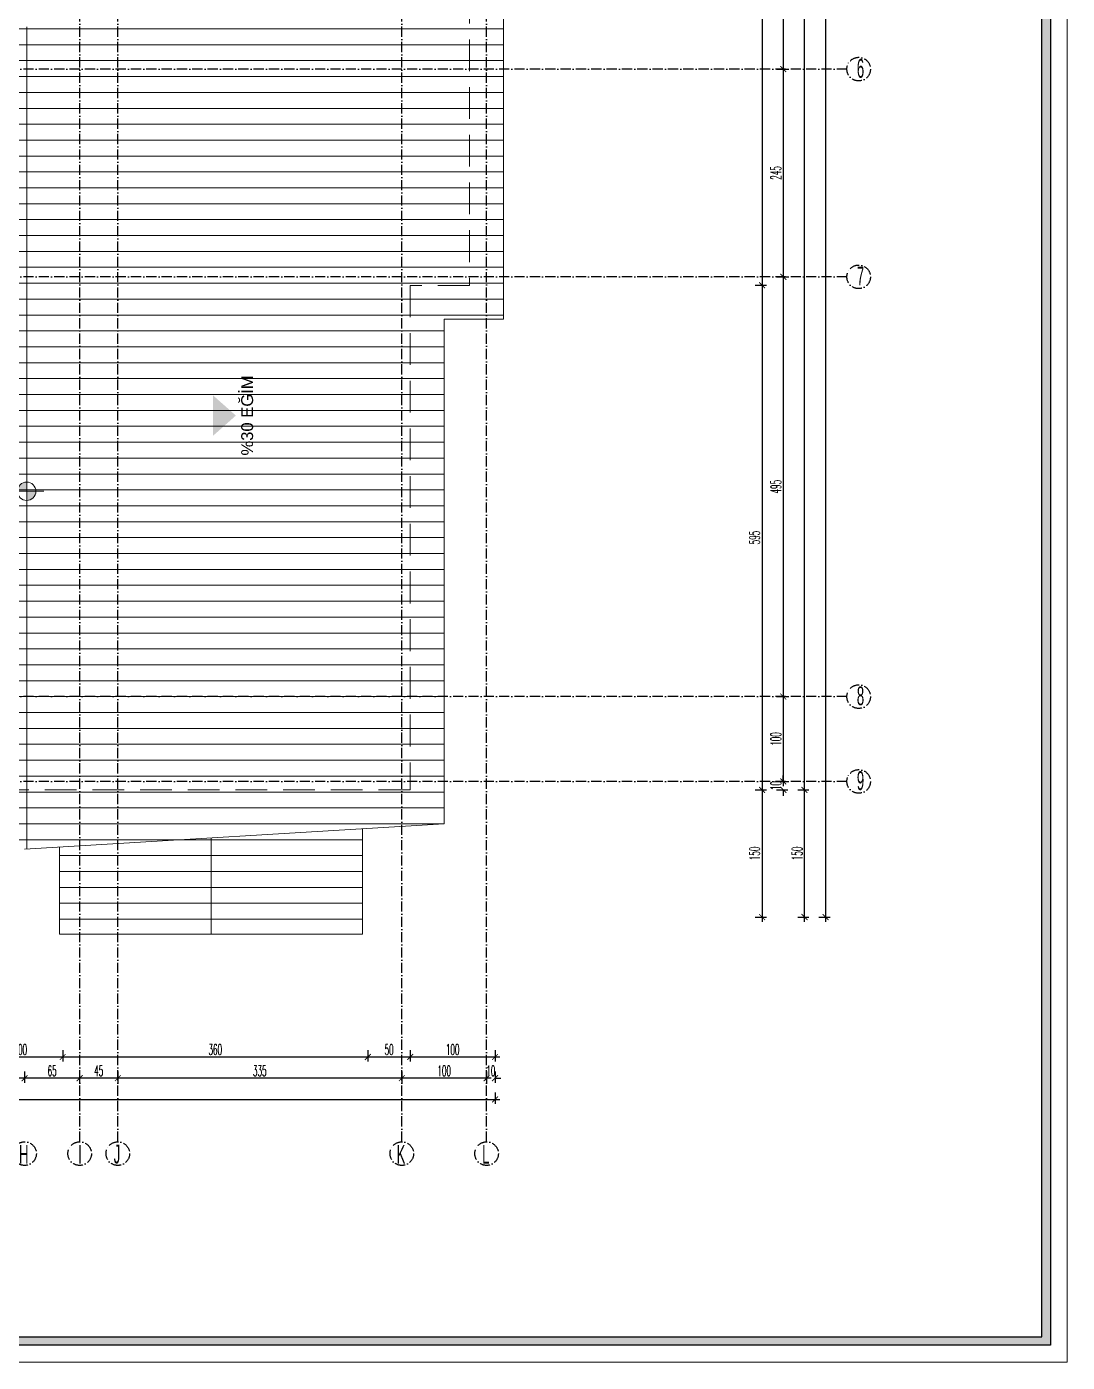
# Model space of a CAD drawing. Extents: x 775040 to 808375, y 4159409 to 4163651.
# Drawn here: x 789150 to 790378, y 4159409 to 4160984 of the extents above; entities that cross this region are included whole.
import ezdxf
from ezdxf.enums import TextEntityAlignment as Align

# ---------------------------------------------------------------- set-up
doc = ezdxf.new("R2010")
doc.units = 0
doc.header["$MEASUREMENT"] = 0
doc.header["$PDMODE"] = 3
for name, pattern in [('ACAD_ISO10W100', [18, 12, -3, 0, -3]), ('DUZ', [500, 500]), ('HIDDEN', [0.375, 0.25, -0.125])]:
    doc.linetypes.add(name, pattern=pattern)
doc.layers.get('0').update_dxf_attribs({"linetype": 'DUZ'})
for name, color, linetype, lineweight in [('KALIN', 30, 'Continuous', 18), ('yazı1', 53, 'Continuous', 15), ('Z_aks', 2, 'ACAD_ISO10W100', 30), ('Z_antet', 31, 'Continuous', 30), ('Z_dış ölçü', 115, 'Continuous', 25), ('Z_g4', 4, 'Continuous', 15), ('Z_g6', 6, 'Continuous', 20), ('Z_tarama', 8, 'Continuous', 5), ('Z_yazı', 4, 'Continuous', 20), ('Z_zemin kat emsal', 1, 'Continuous', 9)]:
    doc.layers.add(name, color=color, linetype=linetype, lineweight=lineweight)
doc.styles.add('ARIAL', font='ariblk.ttf', dxfattribs={"height": 1})
doc.styles.add('OLCUIC', font='ROMANS.SHX', dxfattribs={"width": 0.5})
doc.styles.add('SIMPLEX', font='arial.ttf', dxfattribs={"width": 0.5})
doc.dimstyles.new('ölçü 50', dxfattribs={"dimtxt": 12.5, "dimasz": 7, "dimexe": 5.3, "dimexo": 5, "dimgap": 2.5, "dimtad": 1, "dimdec": 0, "dimzin": 9, "dimdsep": 46, "dimtxsty": 'OLCUIC', "dimblk1": 'ARCHTICK', "dimblk2": 'ARCHTICK', "dimsah": 1, "dimcen": 0, "dimdle": 5.5, "dimadec": 0, "dimazin": 0, "dimtfac": 1, "dimtdec": 0, "dimtix": 1, "dimtofl": 0, "dimtmove": 1, "dimatfit": 3, "dimldrblk": 'ARCHTICK', "dimfxl": 0, "dimtolj": 1, "dimtzin": 0, "dimarcsym": 0})

# ---------------------------------------------------------------- blocks, each defined once
blk = doc.blocks.new('_ARCHTICK')
at = {"color": 0, "linetype": 'ByBlock', "const_width": 0.15}
blk.add_lwpolyline([(-0.5, -0.5), (0.5, 0.5)], dxfattribs=at)
blk = doc.blocks.new('*D907')
at = {"layer": 'Defpoints', "color": 0, "linetype": 'Continuous', "transparency": 16777216}
for p in [(789092.6, 4159795.1), (789192.6, 4159793.8), (789192.6, 4159768.8)]:
    blk.add_point(p, dxfattribs=at)
at = {"layer": 'Z_dış ölçü', "color": 0, "linetype": 'Continuous', "lineweight": -2, "transparency": 16777216}
for p, q in [((789087.1, 4159768.8), (789198.1, 4159768.8)), ((789092.6, 4159776.8), (789092.6, 4159763.5)), ((789192.6, 4159776.8), (789192.6, 4159763.5))]:
    blk.add_line(p, q, dxfattribs=at)
at = {"layer": 'Z_dış ölçü', "color": 0, "linetype": 'Continuous', "lineweight": -2, "transparency": 16777216, "xscale": 7, "yscale": 7, "zscale": 7, "rotation": 180}
blk.add_blockref('_ARCHTICK', (789092.6, 4159768.8), dxfattribs=at)
at = {"layer": 'Z_dış ölçü', "color": 0, "linetype": 'Continuous', "lineweight": -2, "transparency": 16777216, "xscale": 7, "yscale": 7, "zscale": 7}
blk.add_blockref('_ARCHTICK', (789192.6, 4159768.8), dxfattribs=at)
at = {"layer": 'Z_dış ölçü', "color": 0, "linetype": 'Continuous', "transparency": 16777216, "insert": (789142.6, 4159777.5), "char_height": 12.5, "attachment_point": 5, "style": 'OLCUIC'}
blk.add_mtext('\\A1;100', dxfattribs=at)
blk = doc.blocks.new('*D908')
at = {"layer": 'Defpoints', "color": 0, "linetype": 'Continuous', "transparency": 16777216}
for p in [(789192.6, 4159793.8), (789552.6, 4159793.8), (789552.6, 4159768.8)]:
    blk.add_point(p, dxfattribs=at)
at = {"layer": 'Z_dış ölçü', "color": 0, "linetype": 'Continuous', "lineweight": -2, "transparency": 16777216}
for p, q in [((789187.1, 4159768.8), (789558.1, 4159768.8)), ((789192.6, 4159776.8), (789192.6, 4159763.5)), ((789552.6, 4159776.8), (789552.6, 4159763.5))]:
    blk.add_line(p, q, dxfattribs=at)
at = {"layer": 'Z_dış ölçü', "color": 0, "linetype": 'Continuous', "lineweight": -2, "transparency": 16777216, "xscale": 7, "yscale": 7, "zscale": 7, "rotation": 180}
blk.add_blockref('_ARCHTICK', (789192.6, 4159768.8), dxfattribs=at)
at = {"layer": 'Z_dış ölçü', "color": 0, "linetype": 'Continuous', "lineweight": -2, "transparency": 16777216, "xscale": 7, "yscale": 7, "zscale": 7}
blk.add_blockref('_ARCHTICK', (789552.6, 4159768.8), dxfattribs=at)
at = {"layer": 'Z_dış ölçü', "color": 0, "linetype": 'Continuous', "transparency": 16777216, "insert": (789372.6, 4159777.5), "char_height": 12.5, "attachment_point": 5, "style": 'OLCUIC'}
blk.add_mtext('\\A1;360', dxfattribs=at)
blk = doc.blocks.new('*D909')
at = {"layer": 'Defpoints', "color": 0, "linetype": 'Continuous', "transparency": 16777216}
for p in [(789552.6, 4159793.8), (789602.6, 4159793.8), (789602.6, 4159768.8)]:
    blk.add_point(p, dxfattribs=at)
at = {"layer": 'Z_dış ölçü', "color": 0, "linetype": 'Continuous', "lineweight": -2, "transparency": 16777216}
for p, q in [((789547.1, 4159768.8), (789608.1, 4159768.8)), ((789552.6, 4159776.8), (789552.6, 4159763.5)), ((789602.6, 4159776.8), (789602.6, 4159763.5))]:
    blk.add_line(p, q, dxfattribs=at)
at = {"layer": 'Z_dış ölçü', "color": 0, "linetype": 'Continuous', "lineweight": -2, "transparency": 16777216, "xscale": 7, "yscale": 7, "zscale": 7, "rotation": 180}
blk.add_blockref('_ARCHTICK', (789552.6, 4159768.8), dxfattribs=at)
at = {"layer": 'Z_dış ölçü', "color": 0, "linetype": 'Continuous', "lineweight": -2, "transparency": 16777216, "xscale": 7, "yscale": 7, "zscale": 7}
blk.add_blockref('_ARCHTICK', (789602.6, 4159768.8), dxfattribs=at)
at = {"layer": 'Z_dış ölçü', "color": 0, "linetype": 'Continuous', "transparency": 16777216, "insert": (789577.6, 4159777.5), "char_height": 12.5, "attachment_point": 5, "style": 'OLCUIC'}
blk.add_mtext('\\A1;50', dxfattribs=at)
blk = doc.blocks.new('*D910')
at = {"layer": 'Defpoints', "color": 0, "linetype": 'Continuous', "transparency": 16777216}
for p in [(789602.6, 4159793.8), (789702.6, 4159793.8), (789702.6, 4159768.8)]:
    blk.add_point(p, dxfattribs=at)
at = {"layer": 'Z_dış ölçü', "color": 0, "linetype": 'Continuous', "lineweight": -2, "transparency": 16777216}
for p, q in [((789597.1, 4159768.8), (789708.1, 4159768.8)), ((789602.6, 4159776.8), (789602.6, 4159763.5)), ((789702.6, 4159776.8), (789702.6, 4159763.5))]:
    blk.add_line(p, q, dxfattribs=at)
at = {"layer": 'Z_dış ölçü', "color": 0, "linetype": 'Continuous', "lineweight": -2, "transparency": 16777216, "xscale": 7, "yscale": 7, "zscale": 7, "rotation": 180}
blk.add_blockref('_ARCHTICK', (789602.6, 4159768.8), dxfattribs=at)
at = {"layer": 'Z_dış ölçü', "color": 0, "linetype": 'Continuous', "lineweight": -2, "transparency": 16777216, "xscale": 7, "yscale": 7, "zscale": 7}
blk.add_blockref('_ARCHTICK', (789702.6, 4159768.8), dxfattribs=at)
at = {"layer": 'Z_dış ölçü', "color": 0, "linetype": 'Continuous', "transparency": 16777216, "insert": (789652.6, 4159777.5), "char_height": 12.5, "attachment_point": 5, "style": 'OLCUIC'}
blk.add_mtext('\\A1;100', dxfattribs=at)
blk = doc.blocks.new('*D915')
at = {"layer": 'Defpoints', "color": 0, "linetype": 'Continuous', "transparency": 16777216}
for p in [(789672.6, 4162013.8), (789672.6, 4160678.8), (790017.6, 4160678.8)]:
    blk.add_point(p, dxfattribs=at)
at = {"layer": 'Z_dış ölçü', "color": 0, "linetype": 'Continuous', "lineweight": -2, "transparency": 16777216}
for p, q in [((790017.6, 4162019.3), (790017.6, 4160673.3)), ((790009.6, 4162013.8), (790022.9, 4162013.8)), ((790009.6, 4160678.8), (790022.9, 4160678.8))]:
    blk.add_line(p, q, dxfattribs=at)
at = {"layer": 'Z_dış ölçü', "color": 0, "linetype": 'Continuous', "lineweight": -2, "transparency": 16777216, "xscale": 7, "yscale": 7, "zscale": 7}
for p, rotation in [((790017.6, 4162013.8), 90), ((790017.6, 4160678.8), 270)]:
    blk.add_blockref('_ARCHTICK', p, dxfattribs=dict(at, rotation=rotation))
at = {"layer": 'Z_dış ölçü', "color": 0, "linetype": 'Continuous', "transparency": 16777216, "insert": (790008.9, 4161346.3), "char_height": 12.5, "attachment_point": 5, "rotation": 90, "style": 'OLCUIC'}
blk.add_mtext('\\A1;1335', dxfattribs=at)
blk = doc.blocks.new('*D916')
at = {"layer": 'Defpoints', "color": 0, "linetype": 'Continuous', "transparency": 16777216}
for p in [(789672.6, 4160678.8), (789602.6, 4160083.8), (790017.6, 4160083.8)]:
    blk.add_point(p, dxfattribs=at)
at = {"layer": 'Z_dış ölçü', "color": 0, "linetype": 'Continuous', "lineweight": -2, "transparency": 16777216}
for p, q in [((790009.6, 4160678.8), (790022.9, 4160678.8)), ((790017.6, 4160684.3), (790017.6, 4160078.3)), ((790009.6, 4160083.8), (790022.9, 4160083.8))]:
    blk.add_line(p, q, dxfattribs=at)
at = {"layer": 'Z_dış ölçü', "color": 0, "linetype": 'Continuous', "lineweight": -2, "transparency": 16777216, "xscale": 7, "yscale": 7, "zscale": 7}
for p, rotation in [((790017.6, 4160678.8), 90), ((790017.6, 4160083.8), 270)]:
    blk.add_blockref('_ARCHTICK', p, dxfattribs=dict(at, rotation=rotation))
at = {"layer": 'Z_dış ölçü', "color": 0, "linetype": 'Continuous', "transparency": 16777216, "insert": (790008.9, 4160381.3), "char_height": 12.5, "attachment_point": 5, "rotation": 90, "style": 'OLCUIC'}
blk.add_mtext('\\A1;595', dxfattribs=at)
blk = doc.blocks.new('*D917')
at = {"layer": 'Defpoints', "color": 0, "linetype": 'Continuous', "transparency": 16777216}
for p in [(789602.6, 4160083.8), (789520.8, 4159933.8), (790017.6, 4159933.8)]:
    blk.add_point(p, dxfattribs=at)
at = {"layer": 'Z_dış ölçü', "color": 0, "linetype": 'Continuous', "lineweight": -2, "transparency": 16777216}
for p, q in [((790009.6, 4160083.8), (790022.9, 4160083.8)), ((790017.6, 4160089.3), (790017.6, 4159928.3)), ((790009.6, 4159933.8), (790022.9, 4159933.8))]:
    blk.add_line(p, q, dxfattribs=at)
at = {"layer": 'Z_dış ölçü', "color": 0, "linetype": 'Continuous', "lineweight": -2, "transparency": 16777216, "xscale": 7, "yscale": 7, "zscale": 7}
for p, rotation in [((790017.6, 4160083.8), 90), ((790017.6, 4159933.8), 270)]:
    blk.add_blockref('_ARCHTICK', p, dxfattribs=dict(at, rotation=rotation))
at = {"layer": 'Z_dış ölçü', "color": 0, "linetype": 'Continuous', "transparency": 16777216, "insert": (790008.9, 4160008.8), "char_height": 12.5, "attachment_point": 5, "rotation": 90, "style": 'OLCUIC'}
blk.add_mtext('\\A1;150', dxfattribs=at)
blk = doc.blocks.new('*D940')
at = {"layer": 'Defpoints', "color": 0, "linetype": 'Continuous', "transparency": 16777216}
for p in [(789931.7, 4161393.8), (789931.7, 4160933.8), (790042.6, 4160933.8)]:
    blk.add_point(p, dxfattribs=at)
at = {"layer": 'Z_dış ölçü', "color": 0, "linetype": 'Continuous', "lineweight": -2, "transparency": 16777216}
for p, q in [((790034.6, 4161393.8), (790047.9, 4161393.8)), ((790042.6, 4161399.3), (790042.6, 4160928.3)), ((790034.6, 4160933.8), (790047.9, 4160933.8))]:
    blk.add_line(p, q, dxfattribs=at)
at = {"layer": 'Z_dış ölçü', "color": 0, "linetype": 'Continuous', "lineweight": -2, "transparency": 16777216, "xscale": 7, "yscale": 7, "zscale": 7}
for p, rotation in [((790042.6, 4161393.8), 90), ((790042.6, 4160933.8), 270)]:
    blk.add_blockref('_ARCHTICK', p, dxfattribs=dict(at, rotation=rotation))
at = {"layer": 'Z_dış ölçü', "color": 0, "linetype": 'Continuous', "transparency": 16777216, "insert": (790033.9, 4161163.8), "char_height": 12.5, "attachment_point": 5, "rotation": 90, "style": 'OLCUIC'}
blk.add_mtext('\\A1;460', dxfattribs=at)
blk = doc.blocks.new('*D941')
at = {"layer": 'Defpoints', "color": 0, "linetype": 'Continuous', "transparency": 16777216}
for p in [(789931.7, 4160933.8), (789931.7, 4160688.8), (790042.6, 4160688.8)]:
    blk.add_point(p, dxfattribs=at)
at = {"layer": 'Z_dış ölçü', "color": 0, "linetype": 'Continuous', "lineweight": -2, "transparency": 16777216}
for p, q in [((790034.6, 4160933.8), (790047.9, 4160933.8)), ((790042.6, 4160939.3), (790042.6, 4160683.3)), ((790034.6, 4160688.8), (790047.9, 4160688.8))]:
    blk.add_line(p, q, dxfattribs=at)
at = {"layer": 'Z_dış ölçü', "color": 0, "linetype": 'Continuous', "lineweight": -2, "transparency": 16777216, "xscale": 7, "yscale": 7, "zscale": 7}
for p, rotation in [((790042.6, 4160933.8), 90), ((790042.6, 4160688.8), 270)]:
    blk.add_blockref('_ARCHTICK', p, dxfattribs=dict(at, rotation=rotation))
at = {"layer": 'Z_dış ölçü', "color": 0, "linetype": 'Continuous', "transparency": 16777216, "insert": (790033.9, 4160811.3), "char_height": 12.5, "attachment_point": 5, "rotation": 90, "style": 'OLCUIC'}
blk.add_mtext('\\A1;245', dxfattribs=at)
blk = doc.blocks.new('*D942')
at = {"layer": 'Defpoints', "color": 0, "linetype": 'Continuous', "transparency": 16777216}
for p in [(789931.7, 4160688.8), (789931.7, 4160193.8), (790042.6, 4160193.8)]:
    blk.add_point(p, dxfattribs=at)
at = {"layer": 'Z_dış ölçü', "color": 0, "linetype": 'Continuous', "lineweight": -2, "transparency": 16777216}
for p, q in [((790042.6, 4160694.3), (790042.6, 4160188.3)), ((790034.6, 4160688.8), (790047.9, 4160688.8)), ((790034.6, 4160193.8), (790047.9, 4160193.8))]:
    blk.add_line(p, q, dxfattribs=at)
at = {"layer": 'Z_dış ölçü', "color": 0, "linetype": 'Continuous', "lineweight": -2, "transparency": 16777216, "xscale": 7, "yscale": 7, "zscale": 7}
for p, rotation in [((790042.6, 4160688.8), 90), ((790042.6, 4160193.8), 270)]:
    blk.add_blockref('_ARCHTICK', p, dxfattribs=dict(at, rotation=rotation))
at = {"layer": 'Z_dış ölçü', "color": 0, "linetype": 'Continuous', "transparency": 16777216, "insert": (790033.9, 4160441.3), "char_height": 12.5, "attachment_point": 5, "rotation": 90, "style": 'OLCUIC'}
blk.add_mtext('\\A1;495', dxfattribs=at)
blk = doc.blocks.new('*D943')
at = {"layer": 'Defpoints', "color": 0, "linetype": 'Continuous', "transparency": 16777216}
for p in [(789931.7, 4160193.8), (789931.7, 4160093.8), (790042.6, 4160093.8)]:
    blk.add_point(p, dxfattribs=at)
at = {"layer": 'Z_dış ölçü', "color": 0, "linetype": 'Continuous', "lineweight": -2, "transparency": 16777216}
for p, q in [((790034.6, 4160193.8), (790047.9, 4160193.8)), ((790042.6, 4160199.3), (790042.6, 4160088.3)), ((790034.6, 4160093.8), (790047.9, 4160093.8))]:
    blk.add_line(p, q, dxfattribs=at)
at = {"layer": 'Z_dış ölçü', "color": 0, "linetype": 'Continuous', "lineweight": -2, "transparency": 16777216, "xscale": 7, "yscale": 7, "zscale": 7}
for p, rotation in [((790042.6, 4160193.8), 90), ((790042.6, 4160093.8), 270)]:
    blk.add_blockref('_ARCHTICK', p, dxfattribs=dict(at, rotation=rotation))
at = {"layer": 'Z_dış ölçü', "color": 0, "linetype": 'Continuous', "transparency": 16777216, "insert": (790033.9, 4160143.8), "char_height": 12.5, "attachment_point": 5, "rotation": 90, "style": 'OLCUIC'}
blk.add_mtext('\\A1;100', dxfattribs=at)
blk = doc.blocks.new('*D944')
at = {"layer": 'Defpoints', "color": 0, "linetype": 'Continuous', "transparency": 16777216}
for p in [(789931.7, 4160093.8), (790017.6, 4160083.8), (790042.6, 4160083.8)]:
    blk.add_point(p, dxfattribs=at)
at = {"layer": 'Z_dış ölçü', "color": 0, "linetype": 'Continuous', "lineweight": -2, "transparency": 16777216}
for p, q in [((790042.6, 4160093.8), (790042.6, 4160100.8)), ((790034.6, 4160093.8), (790047.9, 4160093.8)), ((790034.6, 4160083.8), (790047.9, 4160083.8)), ((790042.6, 4160083.8), (790042.6, 4160076.8))]:
    blk.add_line(p, q, dxfattribs=at)
at = {"layer": 'Z_dış ölçü', "color": 0, "linetype": 'Continuous', "lineweight": -2, "transparency": 16777216, "xscale": 7, "yscale": 7, "zscale": 7}
for p, rotation in [((790042.6, 4160093.8), 270), ((790042.6, 4160083.8), 90)]:
    blk.add_blockref('_ARCHTICK', p, dxfattribs=dict(at, rotation=rotation))
at = {"layer": 'Z_dış ölçü', "color": 0, "linetype": 'Continuous', "transparency": 16777216, "insert": (790033.9, 4160088.8), "char_height": 12.5, "attachment_point": 5, "rotation": 90, "style": 'OLCUIC'}
blk.add_mtext('\\A1;10', dxfattribs=at)
blk = doc.blocks.new('*D945')
at = {"layer": 'Defpoints', "color": 0, "linetype": 'Continuous', "transparency": 16777216}
for p in [(790047.9, 4160083.8), (790067.6, 4160083.8), (790022.9, 4159933.8)]:
    blk.add_point(p, dxfattribs=at)
at = {"layer": 'Z_dış ölçü', "color": 0, "linetype": 'Continuous', "lineweight": -2, "transparency": 16777216}
for p, q in [((790059.6, 4160083.8), (790072.9, 4160083.8)), ((790067.6, 4159928.3), (790067.6, 4160089.3)), ((790059.6, 4159933.8), (790072.9, 4159933.8))]:
    blk.add_line(p, q, dxfattribs=at)
at = {"layer": 'Z_dış ölçü', "color": 0, "linetype": 'Continuous', "lineweight": -2, "transparency": 16777216, "xscale": 7, "yscale": 7, "zscale": 7}
for p, rotation in [((790067.6, 4160083.8), 90), ((790067.6, 4159933.8), 270)]:
    blk.add_blockref('_ARCHTICK', p, dxfattribs=dict(at, rotation=rotation))
at = {"layer": 'Z_dış ölçü', "color": 0, "linetype": 'Continuous', "transparency": 16777216, "insert": (790058.9, 4160008.8), "char_height": 12.5, "attachment_point": 5, "rotation": 90, "style": 'OLCUIC'}
blk.add_mtext('\\A1;150', dxfattribs=at)
blk = doc.blocks.new('*D946')
at = {"layer": 'Defpoints', "color": 0, "linetype": 'Continuous', "transparency": 16777216}
for p in [(790042.6, 4162613.8), (790067.6, 4162613.8), (790047.9, 4160083.8)]:
    blk.add_point(p, dxfattribs=at)
at = {"layer": 'Z_dış ölçü', "color": 0, "linetype": 'Continuous', "lineweight": -2, "transparency": 16777216}
for p, q in [((790067.6, 4160078.3), (790067.6, 4162619.3)), ((790059.6, 4162613.8), (790072.9, 4162613.8)), ((790059.6, 4160083.8), (790072.9, 4160083.8))]:
    blk.add_line(p, q, dxfattribs=at)
at = {"layer": 'Z_dış ölçü', "color": 0, "linetype": 'Continuous', "lineweight": -2, "transparency": 16777216, "xscale": 7, "yscale": 7, "zscale": 7}
for p, rotation in [((790067.6, 4162613.8), 90), ((790067.6, 4160083.8), 270)]:
    blk.add_blockref('_ARCHTICK', p, dxfattribs=dict(at, rotation=rotation))
at = {"layer": 'Z_dış ölçü', "color": 0, "linetype": 'Continuous', "transparency": 16777216, "insert": (790058.9, 4161348.8), "char_height": 12.5, "attachment_point": 5, "rotation": 90, "style": 'OLCUIC'}
blk.add_mtext('\\A1;2530', dxfattribs=at)
blk = doc.blocks.new('*D948')
at = {"layer": 'Defpoints', "color": 0, "linetype": 'Continuous', "transparency": 16777216}
for p in [(790067.6, 4162723.8), (790067.6, 4159933.8), (790092.6, 4159933.8)]:
    blk.add_point(p, dxfattribs=at)
at = {"layer": 'Z_dış ölçü', "color": 0, "linetype": 'Continuous', "lineweight": -2, "transparency": 16777216}
for p, q in [((790092.6, 4162729.3), (790092.6, 4159928.3)), ((790084.6, 4162723.8), (790097.9, 4162723.8)), ((790084.6, 4159933.8), (790097.9, 4159933.8))]:
    blk.add_line(p, q, dxfattribs=at)
at = {"layer": 'Z_dış ölçü', "color": 0, "linetype": 'Continuous', "lineweight": -2, "transparency": 16777216, "xscale": 7, "yscale": 7, "zscale": 7}
for p, rotation in [((790092.6, 4162723.8), 90), ((790092.6, 4159933.8), 270)]:
    blk.add_blockref('_ARCHTICK', p, dxfattribs=dict(at, rotation=rotation))
at = {"layer": 'Z_dış ölçü', "color": 0, "linetype": 'Continuous', "transparency": 16777216, "insert": (790083.9, 4161328.8), "char_height": 12.5, "attachment_point": 5, "rotation": 90, "style": 'OLCUIC'}
blk.add_mtext('\\A1;2790', dxfattribs=at)
blk = doc.blocks.new('*D949')
at = {"layer": 'Defpoints', "color": 0, "linetype": 'Continuous', "transparency": 16777216}
for p in [(789692.6, 4159768.8), (789702.6, 4159770.1), (789692.6, 4159743.8)]:
    blk.add_point(p, dxfattribs=at)
at = {"layer": 'Z_dış ölçü', "color": 0, "linetype": 'Continuous', "lineweight": -2, "transparency": 16777216}
for p, q in [((789692.6, 4159751.8), (789692.6, 4159738.5)), ((789702.6, 4159751.8), (789702.6, 4159738.5)), ((789692.6, 4159743.8), (789685.6, 4159743.8)), ((789702.6, 4159743.8), (789709.6, 4159743.8))]:
    blk.add_line(p, q, dxfattribs=at)
at = {"layer": 'Z_dış ölçü', "color": 0, "linetype": 'Continuous', "lineweight": -2, "transparency": 16777216, "xscale": 7, "yscale": 7, "zscale": 7}
blk.add_blockref('_ARCHTICK', (789692.6, 4159743.8), dxfattribs=at)
at = {"layer": 'Z_dış ölçü', "color": 0, "linetype": 'Continuous', "lineweight": -2, "transparency": 16777216, "xscale": 7, "yscale": 7, "zscale": 7, "rotation": 180}
blk.add_blockref('_ARCHTICK', (789702.6, 4159743.8), dxfattribs=at)
at = {"layer": 'Z_dış ölçü', "color": 0, "linetype": 'Continuous', "transparency": 16777216, "insert": (789697.6, 4159752.5), "char_height": 12.5, "attachment_point": 5, "style": 'OLCUIC'}
blk.add_mtext('\\A1;10', dxfattribs=at)
blk = doc.blocks.new('*D950')
at = {"layer": 'Defpoints', "color": 0, "linetype": 'Continuous', "transparency": 16777216}
for p in [(789592.6, 4159768.8), (789692.6, 4159768.8), (789592.6, 4159743.8)]:
    blk.add_point(p, dxfattribs=at)
at = {"layer": 'Z_dış ölçü', "color": 0, "linetype": 'Continuous', "lineweight": -2, "transparency": 16777216}
for p, q in [((789592.6, 4159751.8), (789592.6, 4159738.5)), ((789692.6, 4159751.8), (789692.6, 4159738.5)), ((789698.1, 4159743.8), (789587.1, 4159743.8))]:
    blk.add_line(p, q, dxfattribs=at)
at = {"layer": 'Z_dış ölçü', "color": 0, "linetype": 'Continuous', "lineweight": -2, "transparency": 16777216, "xscale": 7, "yscale": 7, "zscale": 7, "rotation": 180}
blk.add_blockref('_ARCHTICK', (789592.6, 4159743.8), dxfattribs=at)
at = {"layer": 'Z_dış ölçü', "color": 0, "linetype": 'Continuous', "lineweight": -2, "transparency": 16777216, "xscale": 7, "yscale": 7, "zscale": 7}
blk.add_blockref('_ARCHTICK', (789692.6, 4159743.8), dxfattribs=at)
at = {"layer": 'Z_dış ölçü', "color": 0, "linetype": 'Continuous', "transparency": 16777216, "insert": (789642.6, 4159752.5), "char_height": 12.5, "attachment_point": 5, "style": 'OLCUIC'}
blk.add_mtext('\\A1;100', dxfattribs=at)
blk = doc.blocks.new('*D951')
at = {"layer": 'Defpoints', "color": 0, "linetype": 'Continuous', "transparency": 16777216}
for p in [(789257.6, 4159768.8), (789592.6, 4159768.8), (789257.6, 4159743.8)]:
    blk.add_point(p, dxfattribs=at)
at = {"layer": 'Z_dış ölçü', "color": 0, "linetype": 'Continuous', "lineweight": -2, "transparency": 16777216}
for p, q in [((789257.6, 4159751.8), (789257.6, 4159738.5)), ((789592.6, 4159751.8), (789592.6, 4159738.5)), ((789598.1, 4159743.8), (789252.1, 4159743.8))]:
    blk.add_line(p, q, dxfattribs=at)
at = {"layer": 'Z_dış ölçü', "color": 0, "linetype": 'Continuous', "lineweight": -2, "transparency": 16777216, "xscale": 7, "yscale": 7, "zscale": 7, "rotation": 180}
blk.add_blockref('_ARCHTICK', (789257.6, 4159743.8), dxfattribs=at)
at = {"layer": 'Z_dış ölçü', "color": 0, "linetype": 'Continuous', "lineweight": -2, "transparency": 16777216, "xscale": 7, "yscale": 7, "zscale": 7}
blk.add_blockref('_ARCHTICK', (789592.6, 4159743.8), dxfattribs=at)
at = {"layer": 'Z_dış ölçü', "color": 0, "linetype": 'Continuous', "transparency": 16777216, "insert": (789425.1, 4159752.5), "char_height": 12.5, "attachment_point": 5, "style": 'OLCUIC'}
blk.add_mtext('\\A1;335', dxfattribs=at)
blk = doc.blocks.new('*D952')
at = {"layer": 'Defpoints', "color": 0, "linetype": 'Continuous', "transparency": 16777216}
for p in [(789212.6, 4159768.8), (789257.6, 4159768.8), (789212.6, 4159743.8)]:
    blk.add_point(p, dxfattribs=at)
at = {"layer": 'Z_dış ölçü', "color": 0, "linetype": 'Continuous', "lineweight": -2, "transparency": 16777216}
for p, q in [((789212.6, 4159751.8), (789212.6, 4159738.5)), ((789257.6, 4159751.8), (789257.6, 4159738.5)), ((789263.1, 4159743.8), (789207.1, 4159743.8))]:
    blk.add_line(p, q, dxfattribs=at)
at = {"layer": 'Z_dış ölçü', "color": 0, "linetype": 'Continuous', "lineweight": -2, "transparency": 16777216, "xscale": 7, "yscale": 7, "zscale": 7, "rotation": 180}
blk.add_blockref('_ARCHTICK', (789212.6, 4159743.8), dxfattribs=at)
at = {"layer": 'Z_dış ölçü', "color": 0, "linetype": 'Continuous', "lineweight": -2, "transparency": 16777216, "xscale": 7, "yscale": 7, "zscale": 7}
blk.add_blockref('_ARCHTICK', (789257.6, 4159743.8), dxfattribs=at)
at = {"layer": 'Z_dış ölçü', "color": 0, "linetype": 'Continuous', "transparency": 16777216, "insert": (789235.1, 4159752.5), "char_height": 12.5, "attachment_point": 5, "style": 'OLCUIC'}
blk.add_mtext('\\A1;45', dxfattribs=at)
blk = doc.blocks.new('*D953')
at = {"layer": 'Defpoints', "color": 0, "linetype": 'Continuous', "transparency": 16777216}
for p in [(789147.6, 4159832), (789212.6, 4159768.8), (789147.6, 4159743.8)]:
    blk.add_point(p, dxfattribs=at)
at = {"layer": 'Z_dış ölçü', "color": 0, "linetype": 'Continuous', "lineweight": -2, "transparency": 16777216}
for p, q in [((789147.6, 4159751.8), (789147.6, 4159738.5)), ((789212.6, 4159751.8), (789212.6, 4159738.5)), ((789218.1, 4159743.8), (789142.1, 4159743.8))]:
    blk.add_line(p, q, dxfattribs=at)
at = {"layer": 'Z_dış ölçü', "color": 0, "linetype": 'Continuous', "lineweight": -2, "transparency": 16777216, "xscale": 7, "yscale": 7, "zscale": 7, "rotation": 180}
blk.add_blockref('_ARCHTICK', (789147.6, 4159743.8), dxfattribs=at)
at = {"layer": 'Z_dış ölçü', "color": 0, "linetype": 'Continuous', "lineweight": -2, "transparency": 16777216, "xscale": 7, "yscale": 7, "zscale": 7}
blk.add_blockref('_ARCHTICK', (789212.6, 4159743.8), dxfattribs=at)
at = {"layer": 'Z_dış ölçü', "color": 0, "linetype": 'Continuous', "transparency": 16777216, "insert": (789180.1, 4159752.5), "char_height": 12.5, "attachment_point": 5, "style": 'OLCUIC'}
blk.add_mtext('\\A1;65', dxfattribs=at)
blk = doc.blocks.new('*D954')
at = {"layer": 'Defpoints', "color": 0, "linetype": 'Continuous', "transparency": 16777216}
for p in [(789040.1, 4159832), (789147.6, 4159832), (789040.1, 4159743.8)]:
    blk.add_point(p, dxfattribs=at)
at = {"layer": 'Z_dış ölçü', "color": 0, "linetype": 'Continuous', "lineweight": -2, "transparency": 16777216}
for p, q in [((789040.1, 4159751.8), (789040.1, 4159738.5)), ((789147.6, 4159751.8), (789147.6, 4159738.5)), ((789153.1, 4159743.8), (789034.6, 4159743.8))]:
    blk.add_line(p, q, dxfattribs=at)
at = {"layer": 'Z_dış ölçü', "color": 0, "linetype": 'Continuous', "lineweight": -2, "transparency": 16777216, "xscale": 7, "yscale": 7, "zscale": 7, "rotation": 180}
blk.add_blockref('_ARCHTICK', (789040.1, 4159743.8), dxfattribs=at)
at = {"layer": 'Z_dış ölçü', "color": 0, "linetype": 'Continuous', "lineweight": -2, "transparency": 16777216, "xscale": 7, "yscale": 7, "zscale": 7}
blk.add_blockref('_ARCHTICK', (789147.6, 4159743.8), dxfattribs=at)
at = {"layer": 'Z_dış ölçü', "color": 0, "linetype": 'Continuous', "transparency": 16777216, "insert": (789093.9, 4159752.5), "char_height": 12.5, "attachment_point": 5, "style": 'OLCUIC'}
blk.add_mtext('\\A1;108', dxfattribs=at)
blk = doc.blocks.new('*D962')
at = {"layer": 'Defpoints', "color": 0, "linetype": 'Continuous', "transparency": 16777216}
for p in [(787722.6, 4159743.8), (789702.6, 4159743.8), (789702.6, 4159718.8)]:
    blk.add_point(p, dxfattribs=at)
at = {"layer": 'Z_dış ölçü', "color": 0, "linetype": 'Continuous', "lineweight": -2, "transparency": 16777216}
for p, q in [((787717.1, 4159718.8), (789708.1, 4159718.8)), ((787722.6, 4159726.8), (787722.6, 4159713.5)), ((789702.6, 4159726.8), (789702.6, 4159713.5))]:
    blk.add_line(p, q, dxfattribs=at)
at = {"layer": 'Z_dış ölçü', "color": 0, "linetype": 'Continuous', "lineweight": -2, "transparency": 16777216, "xscale": 7, "yscale": 7, "zscale": 7, "rotation": 180}
blk.add_blockref('_ARCHTICK', (787722.6, 4159718.8), dxfattribs=at)
at = {"layer": 'Z_dış ölçü', "color": 0, "linetype": 'Continuous', "lineweight": -2, "transparency": 16777216, "xscale": 7, "yscale": 7, "zscale": 7}
blk.add_blockref('_ARCHTICK', (789702.6, 4159718.8), dxfattribs=at)
at = {"layer": 'Z_dış ölçü', "color": 0, "linetype": 'Continuous', "transparency": 16777216, "insert": (788712.6, 4159727.5), "char_height": 12.5, "attachment_point": 5, "style": 'OLCUIC'}
blk.add_mtext('\\A1;1980', dxfattribs=at)

msp = doc.modelspace()

# ---------------------------------------------------------------- hatches: boundary and pattern name
at = {"layer": 'Z_antet'}
msp.add_hatch(color=256, dxfattribs=at).paths.add_polyline_path([(787057.64, 4159743.65), (787057.64, 4159438.75), (790347.64, 4159438.75), (790347.64, 4163258.75), (787057.64, 4163258.75), (787057.64, 4159741.15), (787047.64, 4159741.15), (787047.64, 4163268.75), (790357.64, 4163268.75), (790357.64, 4159428.75), (787047.64, 4159428.75), (787047.64, 4159743.65)])
at = {"layer": 'Z_tarama'}
h = msp.add_hatch(dxfattribs=at)
h.set_pattern_fill('ANSI31', color=256, scale=150, angle=135, style=0)
h.paths.add_polyline_path([(788927.64, 4160027.09), (788748.89, 4160037.92), (788748.89, 4159913.75), (788927.64, 4159913.75)])
h.paths.add_polyline_path([(789106.39, 4160016.25), (788927.64, 4160027.09), (788927.64, 4159913.75), (789106.39, 4159913.75)])
h.paths.add_polyline_path([(789367.64, 4160027.09), (789188.89, 4160016.25), (789188.89, 4159913.75), (789367.64, 4159913.75)])
h.paths.add_polyline_path([(789546.39, 4160037.92), (789367.64, 4160027.09), (789367.64, 4159913.75), (789546.39, 4159913.75)])
at = {"layer": 'Z_yazı'}
msp.add_hatch(color=256, dxfattribs=at).paths.add_polyline_path([(789396.88, 4160525.19), (789369.88, 4160549.1), (789369.88, 4160525.19), (789369.88, 4160501.28)])
at = {"layer": 'Z_yazı', "linetype": 'Continuous'}
h = msp.add_hatch(color=256, dxfattribs=at)
h.paths.add_polyline_path([(789139.34, 4160435.96), (789150.14, 4160435.96), (789150.14, 4160446.76, 0.4142136)])
h.paths.add_polyline_path([(789150.14, 4160435.96), (789150.14, 4160425.16, 0.4142136), (789160.94, 4160435.96)])

# ---------------------------------------------------------------- linework, layer by layer
at = {"layer": 'KALIN'}
msp.add_lwpolyline([(786907.64, 4163288.75), (786907.64, 4159408.75), (790377.64, 4159408.75), (790377.64, 4163288.75)], close=True, dxfattribs=at)
msp.add_lwpolyline([(786927.64, 4159741.15), (786927.64, 4163288.75), (790377.64, 4163288.75), (790377.64, 4159408.75), (786927.64, 4159408.75), (786927.64, 4159743.65)], dxfattribs=at)
at = {"layer": 'Z_aks'}
for p, q in [((789212.64, 4159668.75), (789212.64, 4163028.75)), ((789257.64, 4159668.75), (789257.64, 4163028.75)), ((789592.64, 4159668.75), (789592.64, 4163028.75)), ((789692.64, 4159668.75), (789692.64, 4161763.75)), ((790117.64, 4160933.75), (787307.64, 4160933.75)), ((790117.64, 4160688.75), (787307.64, 4160688.75)), ((790117.64, 4160193.75), (787307.64, 4160193.75)), ((790117.64, 4160093.75), (787307.64, 4160093.75))]:
    msp.add_line(p, q, dxfattribs=at)
for centre in [(790131.55, 4160933.76), (790131.55, 4160688.76), (790131.55, 4160193.75), (790131.55, 4160093.76), (789147.64, 4159654.85), (789212.64, 4159654.85), (789257.64, 4159654.85), (789592.64, 4159654.85), (789692.64, 4159654.85)]:
    msp.add_circle(centre, 13.91, dxfattribs=at)
at = {"layer": 'Z_antet'}
msp.add_lwpolyline([(787057.64, 4159743.65), (787057.64, 4159438.75), (790347.64, 4159438.75), (790347.64, 4163258.75), (787057.64, 4163258.75), (787057.64, 4159741.15), (787047.64, 4159741.15), (787047.64, 4163268.75), (790357.64, 4163268.75), (790357.64, 4159428.75), (787047.64, 4159428.75), (787047.64, 4159743.65)], close=True, dxfattribs=at)
at = {"layer": 'Z_g4', "linetype": 'Continuous'}
for p, q in [((789546.39, 4159913.75), (789546.39, 4160037.92)), ((789188.89, 4160016.25), (789188.89, 4159913.75)), ((789367.64, 4159913.75), (789367.64, 4160027.09)), ((789546.39, 4159913.75), (789188.89, 4159913.75))]:
    msp.add_line(p, q, dxfattribs=at)
at = {"layer": 'Z_g6', "linetype": 'Continuous'}
for p, q in [((789712.64, 4161683.75), (789712.64, 4160638.75)), ((789150.14, 4160013.91), (789150.14, 4160983.75)), ((789712.64, 4160638.75), (789642.64, 4160638.75)), ((789642.64, 4160638.75), (789642.64, 4160043.75)), ((789147.64, 4160013.75), (789642.64, 4160043.75))]:
    msp.add_line(p, q, dxfattribs=at)
at = {"layer": 'Z_tarama'}
for p, q in [((789150.14, 4160981.25), (788697.64, 4160981.25)), ((789712.64, 4160981.25), (789150.14, 4160981.25)), ((789150.14, 4160962.5), (788697.64, 4160962.5)), ((789712.64, 4160962.5), (789150.14, 4160962.5)), ((789150.14, 4160943.75), (788697.64, 4160943.75)), ((789712.64, 4160943.75), (789150.14, 4160943.75)), ((789150.14, 4160925), (788697.64, 4160925)), ((789712.64, 4160925), (789150.14, 4160925)), ((789150.14, 4160906.25), (788697.64, 4160906.25)), ((789712.64, 4160906.25), (789150.14, 4160906.25)), ((789150.14, 4160887.5), (788697.64, 4160887.5)), ((789712.64, 4160887.5), (789150.14, 4160887.5)), ((789150.14, 4160868.75), (788697.64, 4160868.75)), ((789712.64, 4160868.75), (789150.14, 4160868.75)), ((789150.14, 4160850), (788697.64, 4160850)), ((789712.64, 4160850), (789150.14, 4160850)), ((789150.14, 4160831.25), (788697.64, 4160831.25)), ((789712.64, 4160831.25), (789150.14, 4160831.25)), ((789150.14, 4160812.5), (788697.64, 4160812.5)), ((789712.64, 4160812.5), (789150.14, 4160812.5)), ((789150.14, 4160793.75), (788697.64, 4160793.75)), ((789712.64, 4160793.75), (789150.14, 4160793.75)), ((789150.14, 4160775), (788697.64, 4160775)), ((789712.64, 4160775), (789150.14, 4160775)), ((789150.14, 4160756.25), (788697.64, 4160756.25)), ((789712.64, 4160756.25), (789150.14, 4160756.25)), ((789150.14, 4160737.5), (788697.64, 4160737.5)), ((789712.64, 4160737.5), (789150.14, 4160737.5)), ((789150.14, 4160718.75), (788697.64, 4160718.75)), ((789712.64, 4160718.75), (789150.14, 4160718.75)), ((789150.14, 4160700), (788697.64, 4160700)), ((789712.64, 4160700), (789150.14, 4160700)), ((789150.14, 4160681.25), (788697.64, 4160681.25)), ((789712.64, 4160681.25), (789150.14, 4160681.25)), ((789150.14, 4160662.5), (788697.64, 4160662.5)), ((789712.64, 4160662.5), (789150.14, 4160662.5)), ((789150.14, 4160643.75), (788697.64, 4160643.75)), ((789712.64, 4160643.75), (789150.14, 4160643.75)), ((789150.14, 4160625), (788697.64, 4160625)), ((789642.64, 4160625), (789150.14, 4160625)), ((789150.14, 4160606.25), (788742.64, 4160606.25)), ((789642.64, 4160606.25), (789150.14, 4160606.25)), ((789150.14, 4160587.5), (788742.64, 4160587.5)), ((789642.64, 4160587.5), (789150.14, 4160587.5)), ((789150.14, 4160568.75), (788742.64, 4160568.75)), ((789642.64, 4160568.75), (789150.14, 4160568.75)), ((789150.14, 4160550), (788742.64, 4160550)), ((789642.64, 4160550), (789150.14, 4160550)), ((789150.14, 4160531.25), (788742.64, 4160531.25)), ((789642.64, 4160531.25), (789150.14, 4160531.25)), ((789150.14, 4160512.5), (788697.64, 4160512.5)), ((789642.64, 4160512.5), (789150.14, 4160512.5)), ((789150.14, 4160493.75), (788697.64, 4160493.75)), ((789642.64, 4160493.75), (789150.14, 4160493.75)), ((789150.14, 4160475), (788697.64, 4160475)), ((789642.64, 4160475), (789150.14, 4160475)), ((789150.14, 4160456.25), (788697.64, 4160456.25)), ((789642.64, 4160456.25), (789150.14, 4160456.25)), ((789150.14, 4160437.5), (788697.64, 4160437.5)), ((789642.64, 4160437.5), (789150.14, 4160437.5)), ((789150.14, 4160418.75), (788697.64, 4160418.75)), ((789642.64, 4160418.75), (789150.14, 4160418.75)), ((789150.14, 4160400), (788697.64, 4160400)), ((789642.64, 4160400), (789150.14, 4160400)), ((789150.14, 4160381.25), (788697.64, 4160381.25)), ((789642.64, 4160381.25), (789150.14, 4160381.25)), ((789150.14, 4160362.5), (788697.64, 4160362.5)), ((789642.64, 4160362.5), (789150.14, 4160362.5)), ((789150.14, 4160343.75), (788697.64, 4160343.75)), ((789642.64, 4160343.75), (789150.14, 4160343.75)), ((789150.14, 4160325), (788697.64, 4160325)), ((789642.64, 4160325), (789150.14, 4160325)), ((789150.14, 4160306.25), (788697.64, 4160306.25)), ((789642.64, 4160306.25), (789150.14, 4160306.25)), ((789150.14, 4160287.5), (788697.64, 4160287.5)), ((789642.64, 4160287.5), (789150.14, 4160287.5)), ((789150.14, 4160268.75), (788697.64, 4160268.75)), ((789642.64, 4160268.75), (789150.14, 4160268.75)), ((789150.14, 4160250), (788697.64, 4160250)), ((789642.64, 4160250), (789150.14, 4160250)), ((789150.14, 4160231.25), (788697.64, 4160231.25)), ((789642.64, 4160231.25), (789150.14, 4160231.25)), ((789150.14, 4160212.5), (788697.64, 4160212.5)), ((789642.64, 4160212.5), (789150.14, 4160212.5)), ((789150.14, 4160193.75), (788697.64, 4160193.75)), ((789642.64, 4160193.75), (789150.14, 4160193.75)), ((789150.14, 4160175), (788697.64, 4160175)), ((789642.64, 4160175), (789150.14, 4160175)), ((789150.14, 4160156.25), (788697.64, 4160156.25)), ((789642.64, 4160156.25), (789150.14, 4160156.25)), ((789150.14, 4160137.5), (788697.64, 4160137.5)), ((789642.64, 4160137.5), (789150.14, 4160137.5)), ((789150.14, 4160118.75), (788697.64, 4160118.75)), ((789642.64, 4160118.75), (789150.14, 4160118.75)), ((789150.14, 4160100), (788697.64, 4160100)), ((789642.64, 4160100), (789150.14, 4160100)), ((789150.14, 4160081.25), (788697.64, 4160081.25)), ((789642.64, 4160081.25), (789150.14, 4160081.25)), ((789150.14, 4160062.5), (788697.64, 4160062.5)), ((789642.64, 4160062.5), (789150.14, 4160062.5)), ((789150.14, 4160043.75), (788697.64, 4160043.75)), ((789642.56, 4160043.75), (789150.14, 4160043.75)), ((789150.14, 4160025), (788962.1, 4160025)), ((789333.19, 4160025), (789150.14, 4160025))]:
    msp.add_line(p, q, dxfattribs=at)
at = {"layer": 'Z_yazı', "linetype": 'Continuous'}
msp.add_line((789135.02, 4160435.96), (789170.26, 4160435.96), dxfattribs=at)
msp.add_circle((789150.14, 4160435.96), 10.8, dxfattribs=at)
at = {"layer": 'Z_zemin kat emsal', "linetype": 'HIDDEN', "ltscale": 150}
msp.add_lwpolyline([(787722.64, 4162613.75), (788502.64, 4162613.75), (788502.64, 4162553.75), (788797.64, 4162553.75), (788797.64, 4162613.75), (789602.64, 4162613.75), (789602.64, 4161643.75), (789672.64, 4161643.75), (789672.64, 4160678.75), (789602.64, 4160678.75), (789602.64, 4160083.75), (788692.64, 4160083.75), (788692.64, 4160183.75), (787722.64, 4160183.75), (787722.64, 4160943.75), (788122.64, 4160943.75), (788122.64, 4161723.75), (787915.13, 4161723.75), (787915.13, 4161803.75), (787722.64, 4161803.75), (787722.64, 4162613.75)], dxfattribs=at)

# ---------------------------------------------------------------- texts
at = {"layer": 'yazı1', "ltscale": 0.01, "style": 'SIMPLEX', "width": 0.5}
for s, p in [('6', (790133.71, 4160934.67)), ('7', (790133.71, 4160689.67)), ('8', (790133.71, 4160194.67)), ('9', (790133.71, 4160094.67)), ('H', (789146.64, 4159653.93)), ('I', (789213.05, 4159653.93)), ('J', (789256.64, 4159654.31)), ('K', (789591.64, 4159653.93)), ('L', (789691.64, 4159653.93))]:
    msp.add_text(s, height=22.14, dxfattribs=at).set_placement(p, align=Align.MIDDLE_CENTER)
at = {"layer": 'Z_yazı', "insert": (789410.28, 4160525.3), "char_height": 14, "width": 187.9858, "attachment_point": 5, "rotation": 90, "style": 'ARIAL'}
msp.add_mtext('{\\fArial|b0|i0|c162|p34;%30 EĞİM}', dxfattribs=at)

# ---------------------------------------------------------------- dimensions: what is measured, and where the dimension line sits
at = {"layer": 'Z_dış ölçü', "linetype": 'Continuous'}
for base, p1, p2, picture, middle in [((790092.64, 4159933.75), (790067.64, 4162723.75), (790067.64, 4159933.75), '*D948', (790083.89, 4161328.75)), ((790067.64, 4162613.75), (790047.94, 4160083.75), (790042.64, 4162613.75), '*D946', (790058.89, 4161348.75)), ((790017.64, 4160678.75), (789672.64, 4162013.75), (789672.64, 4160678.75), '*D915', (790008.89, 4161346.25)), ((790042.64, 4160933.75), (789931.69, 4161393.75), (789931.69, 4160933.75), '*D940', (790033.89, 4161163.75)), ((790042.64, 4160688.75), (789931.69, 4160933.75), (789931.69, 4160688.75), '*D941', (790033.89, 4160811.25)), ((790042.64, 4160193.75), (789931.69, 4160688.75), (789931.69, 4160193.75), '*D942', (790033.89, 4160441.25)), ((790017.64, 4160083.75), (789672.64, 4160678.75), (789602.64, 4160083.75), '*D916', (790008.89, 4160381.25)), ((790042.64, 4160093.75), (789931.69, 4160193.75), (789931.69, 4160093.75), '*D943', (790033.89, 4160143.75)), ((790042.64, 4160083.75), (789931.69, 4160093.75), (790017.64, 4160083.75), '*D944', (790033.89, 4160088.75)), ((790017.64, 4159933.75), (789602.64, 4160083.75), (789520.83, 4159933.75), '*D917', (790008.89, 4160008.75)), ((790067.64, 4160083.75), (790022.94, 4159933.75), (790047.94, 4160083.75), '*D945', (790058.89, 4160008.75))]:
    dim = msp.add_linear_dim(base=base, p1=p1, p2=p2, angle=90, dimstyle='ölçü 50', override={"dimfxl": 8}, dxfattribs=at)
    dim.commit()
    dim.dimension.update_dxf_attribs({"geometry": picture, "text_midpoint": middle})
for base, p1, p2, picture, middle in [((789040.14275185, 4159743.75499181), (789147.64275188, 4159832.01800993), (789040.14275185, 4159832.01800993), '*D954', (789093.89275186, 4159752.50499181)), ((789147.64, 4159743.75), (789212.64, 4159768.75), (789147.64, 4159832.02), '*D953', (789180.14, 4159752.5)), ((789192.64, 4159768.75), (789092.64, 4159795.1), (789192.64, 4159793.75), '*D907', (789142.64, 4159777.5)), ((789552.64, 4159768.75), (789192.64, 4159793.75), (789552.64, 4159793.75), '*D908', (789372.64, 4159777.5)), ((789602.64, 4159768.75), (789552.64, 4159793.75), (789602.64, 4159793.75), '*D909', (789577.64, 4159777.5)), ((789702.64, 4159768.75), (789602.64, 4159793.75), (789702.64, 4159793.75), '*D910', (789652.64, 4159777.5)), ((789212.64, 4159743.75), (789257.64, 4159768.75), (789212.64, 4159768.75), '*D952', (789235.14, 4159752.5)), ((789257.64, 4159743.75), (789592.64, 4159768.75), (789257.64, 4159768.75), '*D951', (789425.14, 4159752.5)), ((789592.64, 4159743.75), (789692.64, 4159768.75), (789592.64, 4159768.75), '*D950', (789642.64, 4159752.5)), ((789692.64, 4159743.75), (789702.64, 4159770.1), (789692.64, 4159768.75), '*D949', (789697.64, 4159752.5)), ((789702.64, 4159718.75), (787722.64, 4159743.75), (789702.64, 4159743.75), '*D962', (788712.64, 4159727.5))]:
    dim = msp.add_linear_dim(base=base, p1=p1, p2=p2, dimstyle='ölçü 50', override={"dimfxl": 8}, dxfattribs=at)
    dim.commit()
    dim.dimension.update_dxf_attribs({"geometry": picture, "text_midpoint": middle})

doc.saveas('drawing.dxf')
